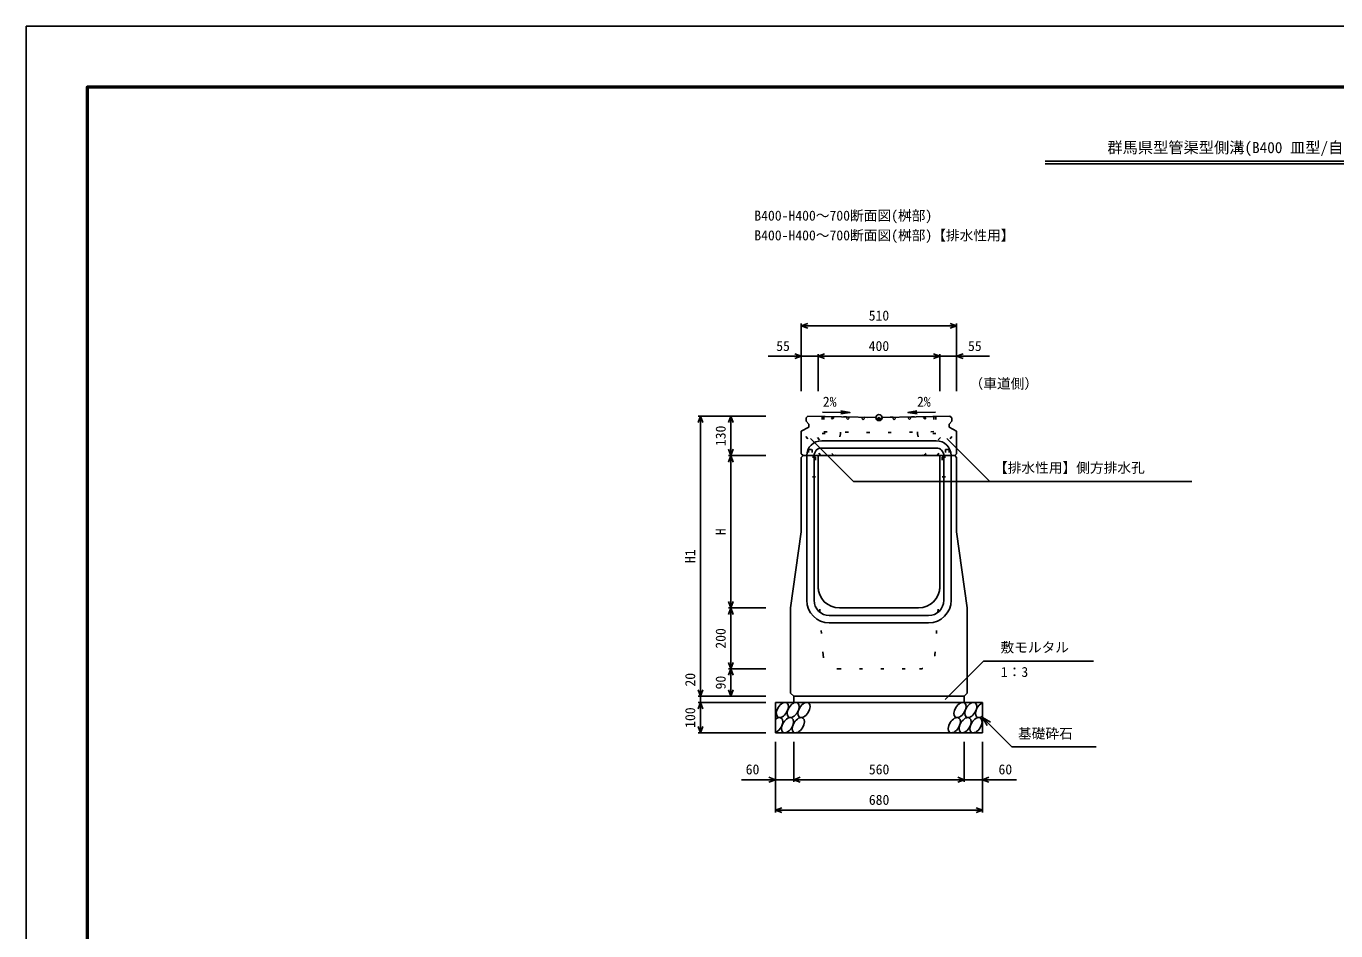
# Model space of a CAD drawing. Units: millimetres, scale not verified. Extents: x -12600 to 12600, y -5940 to 5940.
# Drawn here: x -12600 to -8300, y -2970 to 0 of the extents above; entities that cross this region are included whole.
import ezdxf
from ezdxf.enums import TextEntityAlignment as Align

# ---------------------------------------------------------------- set-up
doc = ezdxf.new("R2010")
doc.units = ezdxf.units.MM
doc.header["$LTSCALE"] = 40
doc.header["$PDMODE"] = 32
doc.header["$PDSIZE"] = 20
doc.linetypes.add('DOTTED', pattern=[1.75, 0.25, -1.5])
for name, color, linetype, lineweight in [('0-0_DIM', 7, 'Continuous', 25), ('0-1_Defpoints', 5, 'Continuous', 25), ('0-2_HATCH', 6, 'Continuous', 25), ('0-5_OUTLINE', 3, 'Continuous', 25), ('0-6_OUTLINE2', 4, 'DOTTED', 25), ('0-7_TXT', 7, 'Continuous', 25), ('0-8_WAKU', 3, 'Continuous', 25)]:
    doc.layers.add(name, color=color, linetype=linetype, lineweight=lineweight)
doc.styles.add('ＭＳ ゴシック', font='')
doc.styles.get('ＭＳ ゴシック').set_extended_font_data('MS Gothic')

msp = doc.modelspace()

# ---------------------------------------------------------------- linework, layer by layer
at = {"layer": '0-0_DIM'}
for p, q in [((-10055, -976.3), (-10055, -1197.94)), ((-9545, -983.8), (-10055, -983.8)), ((-9545, -976.3), (-9545, -1197.94)), ((-10163.38, -1083.8), (-10055, -1083.8)), ((-10000, -1083.8), (-10055, -1083.8)), ((-10000, -1076.3), (-10000, -1197.94)), ((-10000, -1083.8), (-9600, -1083.8)), ((-9600, -1076.3), (-9600, -1197.94)), ((-9600, -1083.8), (-9545, -1083.8)), ((-9436.62, -1083.8), (-9545, -1083.8)), ((-10393.5, -1279.94), (-10171, -1279.94)), ((-10386, -1279.94), (-10386, -2199.94)), ((-10286, -1409.94), (-10286, -1279.94)), ((-10024.97, -1353.49), (-9883.73, -1494.73)), ((-9576.72, -1353.49), (-9435.48, -1494.73)), ((-10293.5, -1409.94), (-10171, -1409.94)), ((-10286, -1409.94), (-10286, -1909.94)), ((-9883.73, -1494.73), (-8772.62, -1494.73)), ((-10293.5, -1909.94), (-10171, -1909.94)), ((-10286, -1909.94), (-10286, -2109.94)), ((-9582.89, -2210.75), (-9456.66, -2084.52)), ((-9456.66, -2084.52), (-9095.19, -2084.52)), ((-10293.5, -2109.94), (-10171, -2109.94)), ((-10286, -2109.94), (-10286, -2199.94)), ((-10393.5, -2199.94), (-10171, -2199.94)), ((-10393.5, -2219.94), (-10171, -2219.94)), ((-10386, -2199.94), (-10386, -2219.94)), ((-10386, -2219.94), (-10386, -2319.94)), ((-9460, -2269.94), (-9364.24, -2365.7)), ((-9460, -2269.94), (-9434.02, -2284.94)), ((-9460, -2269.94), (-9445, -2295.92)), ((-10393.5, -2319.94), (-10171, -2319.94)), ((-10140, -2581.31), (-10140, -2349.94)), ((-10080, -2481.31), (-10080, -2349.94)), ((-9520, -2481.31), (-9520, -2349.94)), ((-9460, -2581.31), (-9460, -2349.94)), ((-9364.24, -2365.7), (-9086.69, -2365.7)), ((-10140, -2473.81), (-10251.79, -2473.81)), ((-10140, -2473.81), (-10080, -2473.81)), ((-10080, -2473.81), (-9520, -2473.81)), ((-9460, -2473.81), (-9520, -2473.81)), ((-9460, -2473.81), (-9348.21, -2473.81)), ((-10140, -2573.81), (-9460, -2573.81))]:
    msp.add_line(p, q, dxfattribs=at)
for points in [[(-10033.86, -991.5), (-10055, -983.8), (-10033.86, -976.11)], [(-9566.14, -976.11), (-9545, -983.8), (-9566.14, -991.5)], [(-10076.14, -1076.11), (-10055, -1083.8), (-10076.14, -1091.5)], [(-9978.86, -1091.5), (-10000, -1083.8), (-9978.86, -1076.11)], [(-9621.14, -1076.11), (-9600, -1083.8), (-9621.14, -1091.5)], [(-9523.86, -1076.11), (-9545, -1083.8), (-9523.86, -1091.5)], [(-10378.3, -1301.09), (-10386, -1279.94), (-10393.7, -1301.09)], [(-10293.7, -1301.09), (-10286, -1279.94), (-10278.3, -1301.09)], [(-10293.7, -1388.8), (-10286, -1409.94), (-10278.3, -1388.8)], [(-10293.7, -1431.09), (-10286, -1409.94), (-10278.3, -1431.09)], [(-10278.3, -1888.8), (-10286, -1909.94), (-10293.7, -1888.8)], [(-10293.7, -1931.09), (-10286, -1909.94), (-10278.3, -1931.09)], [(-10293.7, -2088.8), (-10286, -2109.94), (-10278.3, -2088.8)], [(-10293.7, -2131.09), (-10286, -2109.94), (-10278.3, -2131.09)], [(-10378.3, -2178.8), (-10386, -2199.94), (-10393.7, -2178.8)], [(-10278.3, -2178.8), (-10286, -2199.94), (-10293.7, -2178.8)], [(-10378.3, -2241.09), (-10386, -2219.94), (-10393.7, -2241.09)], [(-10378.3, -2298.8), (-10386, -2319.94), (-10393.7, -2298.8)], [(-10161.14, -2466.11), (-10140, -2473.81), (-10161.14, -2481.5)], [(-10058.86, -2481.5), (-10080, -2473.81), (-10058.86, -2466.11)], [(-9541.14, -2466.11), (-9520, -2473.81), (-9541.14, -2481.5)], [(-9438.86, -2466.11), (-9460, -2473.81), (-9438.86, -2481.5)], [(-10118.86, -2581.5), (-10140, -2573.81), (-10118.86, -2566.11)], [(-9481.14, -2566.11), (-9460, -2573.81), (-9481.14, -2581.5)]]:
    msp.add_lwpolyline(points, dxfattribs=at)
at = {"layer": '0-1_Defpoints'}
msp.add_lwpolyline([(-12600, -5940), (-4200, -5940), (-4200, 0), (-12600, 0)], close=True, dxfattribs=at)
at = {"layer": '0-2_HATCH', "linetype": 'DOTTED'}
for p, q in [((-9986.5, -1281.29), (-9986.5, -1337.3)), ((-9986.5, -1281.29), (-9800, -1284.94)), ((-9980.5, -1281.4), (-9980.5, -1331.41)), ((-9952.1, -1290.45), (-9947.77, -1286.29)), ((-9947.77, -1286.29), (-9951.93, -1281.96)), ((-9856.28, -1288.08), (-9852.12, -1292.41)), ((-9852.12, -1292.41), (-9847.79, -1288.25)), ((-9804.24, -1289.18), (-9800, -1284.94)), ((-9800, -1293.43), (-9804.24, -1289.18)), ((-9613.5, -1281.04), (-9800, -1284.94)), ((-9800, -1284.94), (-9795.76, -1289.18)), ((-9795.76, -1289.18), (-9800, -1293.43)), ((-9749.84, -1292.38), (-9754.17, -1288.22)), ((-9745.68, -1288.05), (-9749.84, -1292.38)), ((-9654.19, -1286.13), (-9650.03, -1281.8)), ((-9649.86, -1290.29), (-9654.19, -1286.13)), ((-9619.5, -1281.17), (-9619.5, -1331.18)), ((-9613.5, -1281.04), (-9613.5, -1337.05)), ((-9980.5, -1331.41), (-9800.98, -1334.93)), ((-9926.5, -1332.47), (-9926.5, -1338.47)), ((-9619.5, -1331.18), (-9798.95, -1334.93)), ((-9673.5, -1338.31), (-9673.5, -1332.31)), ((-9986.5, -1337.3), (-9926.5, -1338.47)), ((-9613.5, -1337.05), (-9673.5, -1338.31))]:
    msp.add_line(p, q, dxfattribs=at)
for points in [[(-9951.93, -1281.96), (-9956.26, -1286.12), (-9952.1, -1290.45)], [(-9847.79, -1288.25), (-9851.95, -1283.92), (-9856.28, -1288.08)], [(-9754.17, -1288.22), (-9750.01, -1283.9), (-9745.68, -1288.05)], [(-9650.03, -1281.8), (-9645.71, -1285.96), (-9649.86, -1290.29)]]:
    msp.add_lwpolyline(points, dxfattribs=at)
for points in [[(-9897.78, -1287.27), (-9901.94, -1282.94), (-9906.27, -1287.1), (-9902.11, -1291.43)], [(-9704.18, -1287.18), (-9700.02, -1282.85), (-9695.7, -1287.01), (-9699.85, -1291.33)]]:
    msp.add_lwpolyline(points, close=True, dxfattribs=at)
at = {"layer": '0-2_HATCH'}
for centre in [(-10117.11, -2244.94), (-10081.63, -2244.94), (-10046.16, -2244.94), (-9533.95, -2244.94), (-9498.48, -2244.94), (-10100.23, -2294.94), (-10064.75, -2294.94), (-9552.55, -2294.94), (-9517.07, -2294.94), (-9481.59, -2294.94)]:
    msp.add_ellipse(centre, major_axis=(14.54, 23.54), ratio=0.5792, dxfattribs=at)
for centre, start_param, end_param in [((-9463, -2244.94), 0.6666252, 4.1103269), ((-10135.7, -2294.94), 3.7419964, 7.318141)]:
    msp.add_ellipse(centre, major_axis=(14.54, 23.54), ratio=0.5792, start_param=start_param, end_param=end_param, dxfattribs=at)
msp.add_point((-9800.01, -1284.94), dxfattribs=at)
at = {"layer": '0-5_OUTLINE'}
for p, q in [((-10033.31, -1280.37), (-10039, -1285.94)), ((-10039, -1285.94), (-10039, -1296.94)), ((-10033.31, -1280.37), (-9812, -1284.71)), ((-9809, -1287.94), (-9812, -1284.71)), ((-9809, -1287.94), (-9791, -1287.94)), ((-9791, -1287.94), (-9788, -1284.69)), ((-9567, -1280.07), (-9788, -1284.69)), ((-9567, -1280.07), (-9561, -1285.94)), ((-9561, -1285.94), (-9561, -1296.94)), ((-10055, -1329.94), (-10030, -1316.94)), ((-10055, -1403.94), (-10055, -1329.94)), ((-10039, -1296.94), (-10030, -1306.94)), ((-10030, -1306.94), (-10030, -1316.94)), ((-9561, -1296.94), (-9570, -1306.94)), ((-9570, -1306.94), (-9570, -1316.94)), ((-9545, -1329.94), (-9570, -1316.94)), ((-9545, -1403.94), (-9545, -1329.94)), ((-10055, -1403.94), (-10049, -1409.94)), ((-10055, -1415.94), (-10049, -1409.94)), ((-10055, -1415.94), (-10055, -1659.94)), ((-9551, -1409.94), (-10049, -1409.94)), ((-10000, -1409.94), (-10000, -1839.94)), ((-9600, -1409.94), (-9600, -1839.94)), ((-9551, -1409.94), (-9545, -1403.94)), ((-9551, -1409.94), (-9545, -1415.94)), ((-9545, -1415.94), (-9545, -1659.94)), ((-10090, -1909.94), (-10055, -1659.94)), ((-9510, -1909.94), (-9545, -1659.94)), ((-10090, -2189.94), (-10090, -1909.94)), ((-9930, -1909.94), (-9670, -1909.94)), ((-9510, -2189.94), (-9510, -1909.94)), ((-10090, -2189.94), (-10080, -2199.94)), ((-9520, -2199.94), (-9510, -2189.94)), ((-10140, -2219.94), (-9460, -2219.94)), ((-10140, -2319.94), (-10140, -2219.94)), ((-9520, -2199.94), (-10080, -2199.94)), ((-10080, -2199.94), (-10080, -2219.94)), ((-9520, -2199.94), (-9520, -2219.94)), ((-9460, -2319.94), (-9460, -2219.94)), ((-10140, -2319.94), (-9460, -2319.94))]:
    msp.add_line(p, q, dxfattribs=at)
for centre, start, end in [((-9930, -1839.94), 180, 270), ((-9670, -1839.94), 270, 0)]:
    msp.add_arc(centre, 70, start, end, dxfattribs=at)
at = {"layer": '0-6_OUTLINE2'}
for p, q in [((-9990.79, -1409.94), (-10053.4, -1329.11)), ((-9947.82, -1409.94), (-10031.41, -1317.67)), ((-9652.18, -1409.94), (-9568.59, -1317.67)), ((-9609.21, -1409.94), (-9546.6, -1329.11)), ((-9926.5, -1338.31), (-9941.5, -1409.94)), ((-9673.5, -1338.31), (-9658.5, -1409.94)), ((-10008, -1414.44), (-10053.5, -1414.44)), ((-10031, -1389.44), (-10019, -1389.44)), ((-10031, -1389.44), (-10031, -1414.44)), ((-10019, -1389.44), (-10019, -1414.44)), ((-10008, -1414.44), (-10008, -1479.94)), ((-9592, -1414.44), (-9592, -1479.94)), ((-9592, -1414.44), (-9546.5, -1414.44)), ((-9581, -1389.44), (-9569, -1389.44)), ((-9581, -1389.44), (-9581, -1414.44)), ((-9569, -1389.44), (-9569, -1414.44)), ((-10008, -1479.94), (-10055, -1479.94)), ((-9592, -1479.94), (-9545, -1479.94)), ((-9983.43, -2063.64), (-10000, -1839.94)), ((-9616.57, -2063.64), (-9600, -1839.94)), ((-9933.57, -2109.94), (-9666.43, -2109.94))]:
    msp.add_line(p, q, dxfattribs=at)
at = {"layer": '0-6_OUTLINE2', "linetype": 'Continuous'}
for p, q in [((-9988, -1360.94), (-9612, -1360.94)), ((-10037, -1409.94), (-10037, -1884.94)), ((-10013, -1409.94), (-10013, -1884.94)), ((-9988, -1384.94), (-9612, -1384.94)), ((-9587, -1409.94), (-9587, -1884.94)), ((-9563, -1409.94), (-9563, -1884.94)), ((-9963, -1934.94), (-9637, -1934.94)), ((-9963, -1958.94), (-9637, -1958.94))]:
    msp.add_line(p, q, dxfattribs=at)
for centre, radius, start, end in [((-9988, -1409.94), 49, 90, 180), ((-9612, -1409.94), 49, 0, 90), ((-9988, -1409.94), 25, 90, 180), ((-9612, -1409.94), 25, 0, 90), ((-9963, -1884.94), 74, 180, 270), ((-9963, -1884.94), 50, 180, 270), ((-9637, -1884.94), 50, 270, 0), ((-9637, -1884.94), 74, 270, 0)]:
    msp.add_arc(centre, radius, start, end, dxfattribs=at)
at = {"layer": '0-6_OUTLINE2'}
for centre, start, end in [((-9933.57, -2059.94), 184.23639, 270), ((-9666.43, -2059.94), 270, 355.76361)]:
    msp.add_arc(centre, 50, start, end, dxfattribs=at)
at = {"layer": '0-7_TXT'}
for p, q in [((-9254.18, -442.8), (-7545.82, -442.8)), ((-9254.18, -452.4), (-7545.82, -452.4)), ((-9895.29, -1268.48), (-9924.93, -1273.13)), ((-9704.71, -1268.48), (-9675.07, -1273.13))]:
    msp.add_line(p, q, dxfattribs=at)
for points in [[(-9985.71, -1266.76), (-9895.29, -1268.48), (-9924.73, -1262.71)], [(-9614.29, -1266.76), (-9704.71, -1268.48), (-9675.27, -1262.71)]]:
    msp.add_lwpolyline(points, dxfattribs=at)
at = {"layer": '0-8_WAKU', "lineweight": 50}
msp.add_lwpolyline([(-12400, -5740), (-4400, -5740), (-4400, -200), (-12400, -200)], close=True, dxfattribs=at)

# ---------------------------------------------------------------- texts
at = {"layer": '0-0_DIM', "style": 'ＭＳ ゴシック'}
for s, p in [('510', (-9833.75, -976.3)), ('55', (-10137.34, -1076.3)), ('400', (-9833.75, -1076.3)), ('55', (-9507.66, -1076.3)), ('（車道側）', (-9502.57, -1199.65)), ('【排水性用】側方排水孔', (-9422.33, -1476)), ('敷モルタル', (-9401.06, -2065.78)), ('1：3', (-9399.87, -2146.54)), ('基礎砕石', (-9343.68, -2348.53)), ('60', (-10237.5, -2466.31)), ('560', (-9833.22, -2466.31)), ('60', (-9407.5, -2466.31)), ('680', (-9833.22, -2566.31))]:
    msp.add_text(s, height=32.99, dxfattribs=at).set_placement(p, align=Align.BOTTOM_LEFT)
for s, p in [('130', (-10293.5, -1378.69)), ('H', (-10293.5, -1671.19)), ('H1', (-10393.5, -1762.44)), ('200', (-10293.5, -2043.69)), ('20', (-10393.5, -2168.13)), ('90', (-10293.5, -2177.44)), ('100', (-10393.5, -2303.69))]:
    msp.add_text(s, height=32.99, rotation=90, dxfattribs=at).set_placement(p, align=Align.BOTTOM_LEFT)
at = {"layer": '0-7_TXT', "style": 'ＭＳ ゴシック'}
for s, height, p in [('群馬県型管渠型側溝(B400 皿型/自由勾配皿型兼用・桝部)', 36.66, (-9050, -427.8)), ('B400-H400～700断面図(桝部)', 32.99, (-10209.34, -648.2)), ('B400-H400～700断面図(桝部)【排水性用】', 32.99, (-10209.34, -713.07)), ('2%', 32.99, (-9984.25, -1259.15)), ('2%', 32.99, (-9675.14, -1259.15))]:
    msp.add_text(s, height=height, dxfattribs=at).set_placement(p, align=Align.BOTTOM_LEFT)

doc.saveas('drawing.dxf')
